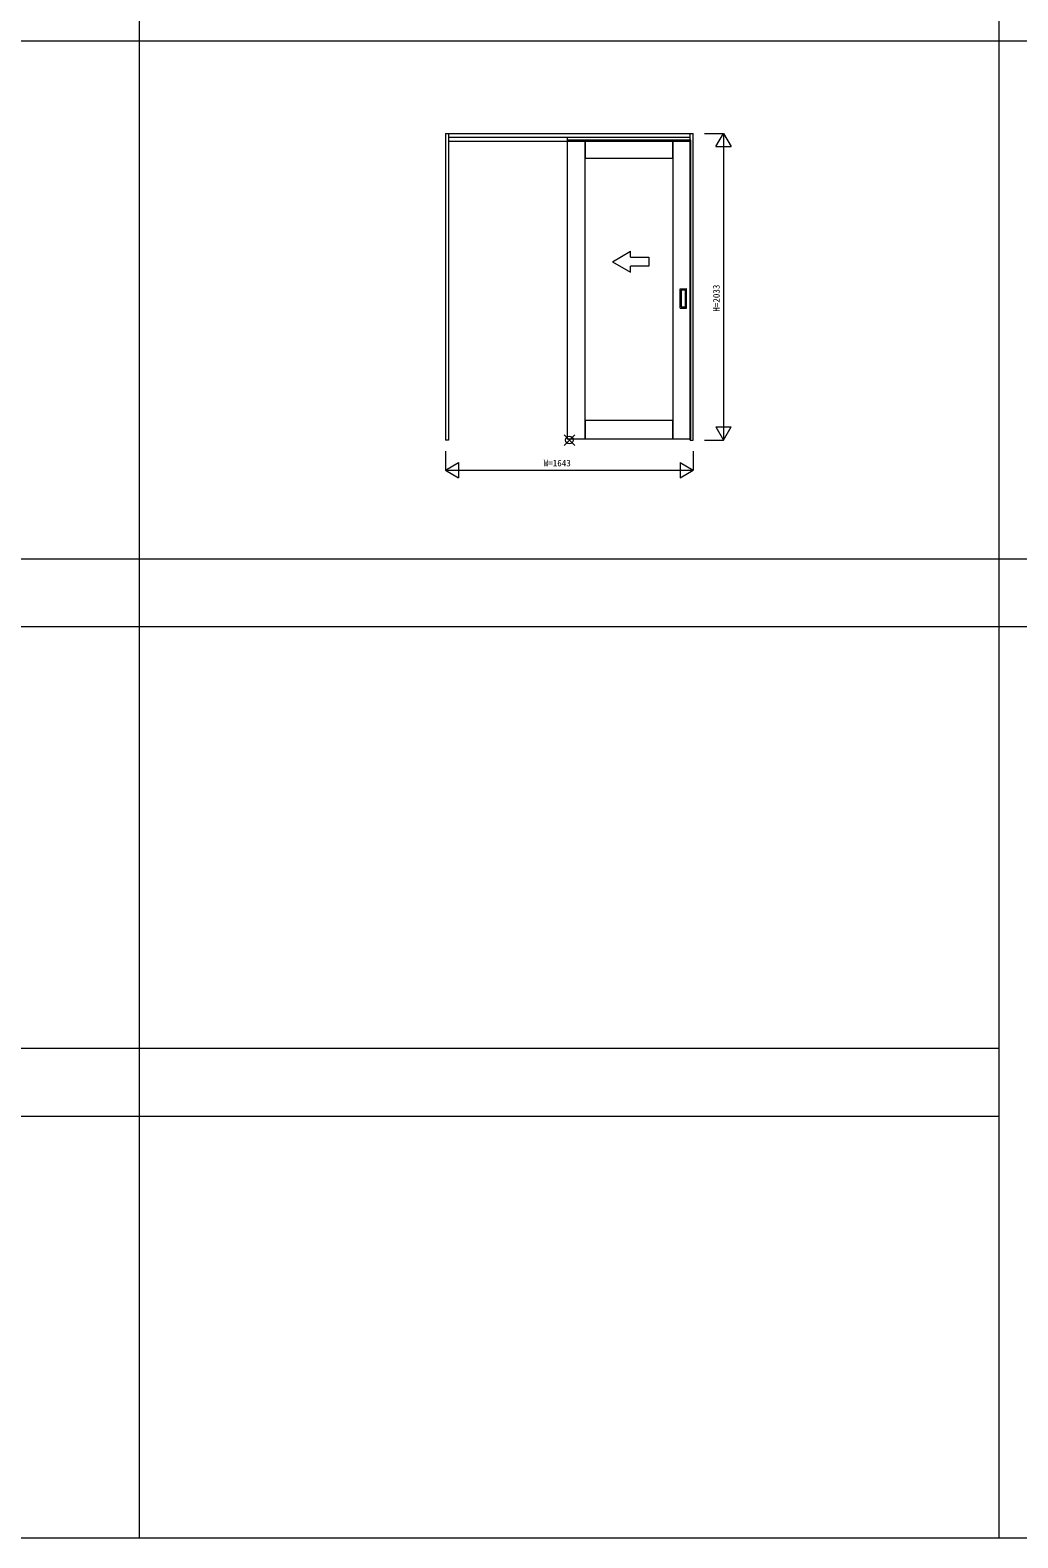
# Model space of a CAD drawing. Units: millimetres, scale not verified. Extents: x -14341 to 14341, y -10000 to 10000.
# Drawn here: x 2035 to 8583, y -10000 to 1 of the extents above; entities that cross this region are included whole.
import ezdxf
from ezdxf.enums import TextEntityAlignment as Align

# ---------------------------------------------------------------- set-up
doc = ezdxf.new("R2010")
doc.units = ezdxf.units.MM
doc.header["$LTSCALE"] = 50
for name, color, linetype, lineweight in [('0-1_YKK_F1', 7, 'Continuous', 18), ('0-2_YKK_A1', 4, 'Continuous', 18), ('0-3_YKK_N1', 2, 'Continuous', 18), ('0-6_YKK_IN', 1, 'Continuous', 18)]:
    doc.layers.add(name, color=color, linetype=linetype, lineweight=lineweight)
doc.styles.add('ＭＳ ゴシック', font='')
doc.styles.get('ＭＳ ゴシック').set_extended_font_data('MS Gothic')

msp = doc.modelspace()

# ---------------------------------------------------------------- linework, layer by layer
at = {"layer": '0-1_YKK_F1'}
for p, q in [((2759.49, -10000), (2759.49, 9500)), ((8459.49, -10000), (8459.49, 9500)), ((-14340.51, -70), (14159.49, -70)), ((-14340.51, -3505), (14159.49, -3505)), ((-14340.51, -3955), (14159.49, -3955)), ((-14340.51, -6752.5), (8459.49, -6752.5)), ((-14340.51, -7202.5), (8459.49, -7202.5)), ((-14340.51, -10000), (14340.51, -10000))]:
    msp.add_line(p, q, dxfattribs=at)
at = {"layer": '0-2_YKK_A1'}
for p, q in [((4787.99, -684.5), (6430.99, -684.5)), ((4787.99, -684.5), (4787.99, -2717.5)), ((6410.99, -2717.5), (6410.99, -684.5)), ((4807.99, -708.5), (6410.99, -708.5)), ((4807.99, -735.5), (6410.99, -735.5)), ((5594.49, -708.5), (5594.49, -728.5)), ((5594.49, -745.5), (5594.49, -2708.5)), ((5895.51, -1534.78), (6015.51, -1465.5)), ((6015.51, -1504.78), (6015.51, -1465.5)), ((5895.51, -1534.78), (6015.51, -1604.06)), ((6015.51, -1604.06), (6015.51, -1564.78)), ((6343.49, -1842.5), (6343.49, -1714.5)), ((6344.49, -1713.5), (6384.49, -1713.5)), ((6349.49, -1724.5), (6349.49, -1832.5)), ((6378.49, -1723.5), (6350.49, -1723.5)), ((6379.49, -1832.5), (6379.49, -1724.5)), ((6385.49, -1842.5), (6385.49, -1714.5)), ((6344.49, -1843.5), (6384.49, -1843.5)), ((6350.49, -1833.5), (6378.49, -1833.5))]:
    msp.add_line(p, q, dxfattribs=at)
for points in [[(4807.99, -684.5), (4807.99, -2717.5), (4787.99, -2717.5)], [(6410.99, -2717.5), (6430.99, -2717.5), (6430.99, -684.5)], [(6015.51, -1504.78), (6135.51, -1504.78), (6135.51, -1564.78), (6015.51, -1564.78)]]:
    msp.add_lwpolyline(points, dxfattribs=at)
for points in [[(5594.49, -2708.5), (5714.49, -2708.5), (5714.49, -728.5), (5594.49, -728.5)], [(5714.49, -848.5), (6294.49, -848.5), (6294.49, -728.5), (5714.49, -728.5)], [(6294.49, -2708.5), (6414.49, -2708.5), (6414.49, -728.5), (6294.49, -728.5)], [(5714.49, -2708.5), (6294.49, -2708.5), (6294.49, -2588.5), (5714.49, -2588.5)]]:
    msp.add_lwpolyline(points, close=True, dxfattribs=at)
for centre, start, end in [((6344.49, -1714.5), 90, 180), ((6350.49, -1724.5), 90, 180), ((6378.49, -1724.5), 360, 90), ((6384.49, -1714.5), 0, 90), ((6344.49, -1842.5), 180, 270), ((6350.49, -1832.5), 180, 270), ((6378.49, -1832.5), 270, 360), ((6384.49, -1842.5), 270, 0)]:
    msp.add_arc(centre, 1, start, end, dxfattribs=at)
at = {"layer": '0-3_YKK_N1'}
for p, q in [((6505.99, -684.5), (6630.99, -684.5)), ((6630.99, -684.5), (6630.99, -2717.5)), ((6580.99, -771.1), (6680.99, -771.1)), ((6580.99, -2630.9), (6680.99, -2630.9)), ((6430.99, -2792.5), (6430.99, -2917.5)), ((6505.99, -2717.5), (6630.99, -2717.5)), ((4787.99, -2917.5), (4874.59, -2867.5)), ((4874.59, -2867.5), (4874.59, -2967.5)), ((6344.39, -2867.5), (6430.99, -2917.5)), ((4787.99, -2917.5), (4874.59, -2967.5))]:
    msp.add_line(p, q, dxfattribs=at)
for points in [[(6580.99, -771.1), (6630.99, -684.5), (6680.99, -771.1)], [(6580.99, -2630.9), (6630.99, -2717.5), (6680.99, -2630.9)], [(4787.99, -2792.5), (4787.99, -2917.5), (6430.99, -2917.5)], [(6344.39, -2867.5), (6344.39, -2967.5), (6430.99, -2917.5)]]:
    msp.add_lwpolyline(points, dxfattribs=at)
at = {"layer": '0-6_YKK_IN'}
for p, q in [((5574.14, -2752.86), (5644.85, -2682.14)), ((5574.14, -2682.14), (5644.85, -2752.86))]:
    msp.add_line(p, q, dxfattribs=at)
msp.add_circle((5609.49, -2717.5), 25, dxfattribs=at)

# ---------------------------------------------------------------- texts
at = {"layer": '0-3_YKK_N1', "color": 7, "style": 'ＭＳ ゴシック'}
msp.add_text('H=2033', height=43.99, rotation=90, dxfattribs=at).set_placement((6618.99, -1866), align=Align.BOTTOM_LEFT)
msp.add_text('W=1643', height=43.99, dxfattribs=at).set_placement((5439.49, -2905.5), align=Align.BOTTOM_LEFT)

doc.saveas('drawing.dxf')
